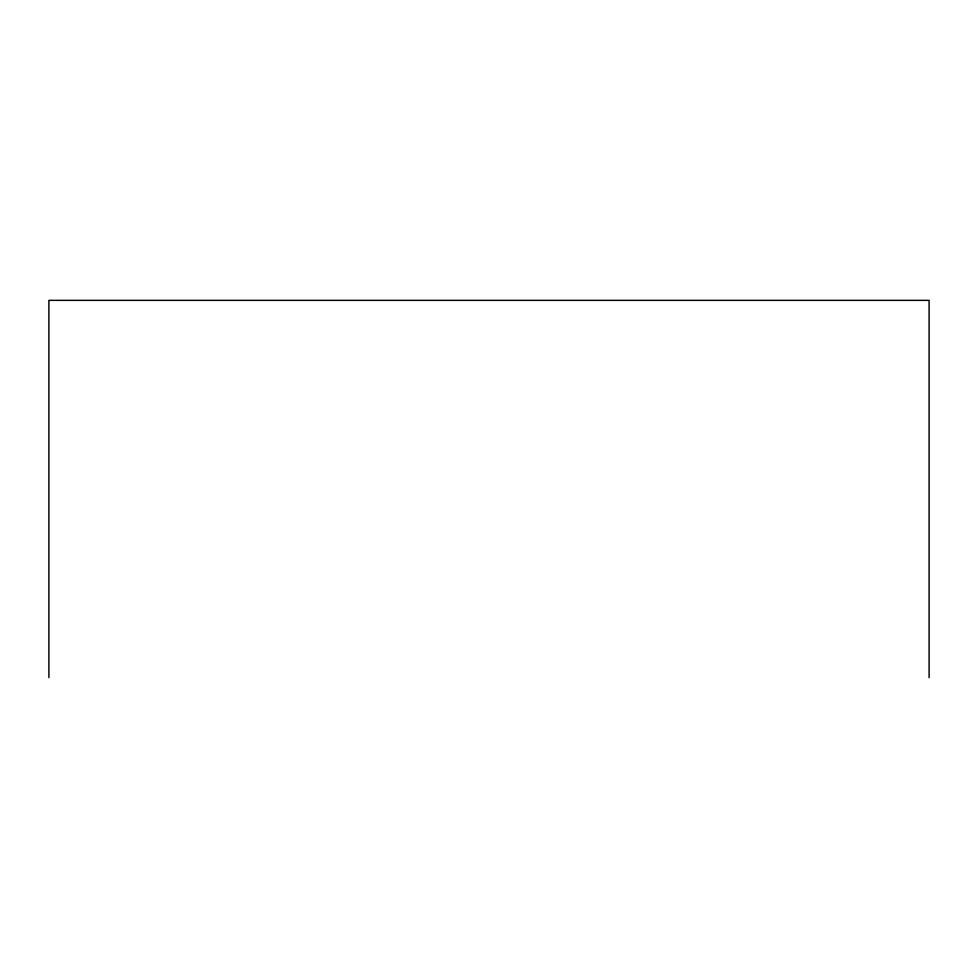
<?xml version="1.0" encoding="UTF-8"?>
<svg xmlns="http://www.w3.org/2000/svg" width="978" height="978" viewBox="0 0 978 978"><rect width="100%" height="100%" fill="white"/><g stroke="black" fill="none" stroke-linecap="round" stroke-linejoin="round"><path stroke-width="1.47" d="M929.1 677.644L929.1 300.356L48.9 300.356L48.9 677.644"/></g></svg>
